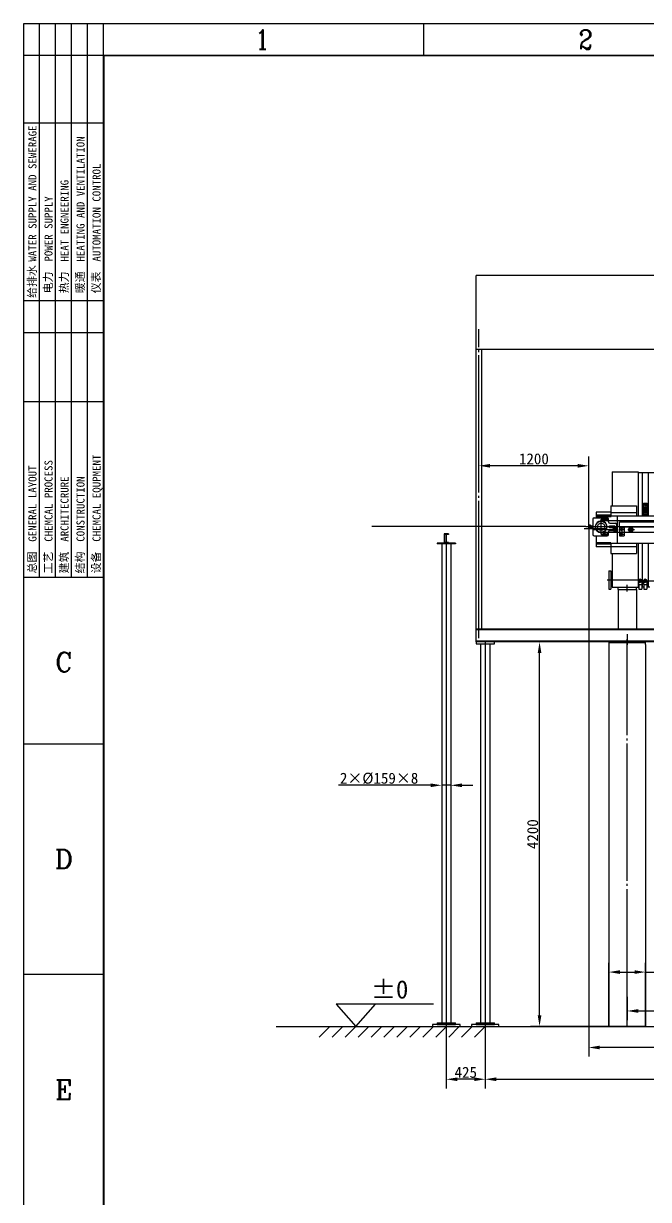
# Model space of a CAD drawing. Header units: millimetres. Extents: x 36943 to 66361, y 17600 to 38376.
# Drawn here: x 36943 to 43771, y 25527 to 38376 of the extents above; entities that cross this region are included whole.
import ezdxf
from ezdxf.enums import TextEntityAlignment as Align

# ---------------------------------------------------------------- set-up
doc = ezdxf.new("R2010")
doc.units = ezdxf.units.MM
doc.header["$PDMODE"] = 34
for name, pattern in [('ACAD_ISO02W100', [15, 12, -3]), ('JIS_08_11', [12.8, 11, -0.6, 0.6, -0.6]), ('JIS_08_50', [53, 50, -1.125, 0.75, -1.125])]:
    doc.linetypes.add(name, pattern=pattern)
for name, color, linetype, lineweight in [('01粗实线', 7, 'Continuous', 30), ('02细实线', 5, 'Continuous', 25), ('03虚线', 3, 'ACAD_ISO02W100', 25), ('04细点划线', 1, 'JIS_08_11', 25)]:
    doc.layers.add(name, color=color, linetype=linetype, lineweight=lineweight)
doc.layers.add('09标注线', color=5, linetype='Continuous')
doc.layers.add('C', color=130, linetype='Continuous')
doc.styles.add('C', font='complex.shx', dxfattribs={"width": 0.85})
doc.styles.add('HT', font='SimSun.ttf')
doc.styles.get("Standard").update_dxf_attribs({"font": 'SimSun.ttf'})
doc.dimstyles.new('ISO-25-50', dxfattribs={"dimtxt": 120, "dimasz": 120, "dimexe": 100, "dimexo": 0, "dimgap": 15, "dimtad": 1, "dimdec": 0, "dimdsep": 46, "dimtxsty": 'Standard', "dimcen": 10, "dimadec": 0, "dimazin": 0, "dimtfac": 1, "dimtdec": 0, "dimtmove": 0, "dimatfit": 3, "dimldrblk": 'CLOSEDBLANK', "dimfxl": 0, "dimarcsym": 0})

# ---------------------------------------------------------------- blocks, each defined once
blk = doc.blocks.new('*D17')
at = {"layer": '09标注线', "color": 0, "lineweight": -2}
for p, q in [((43119, 32863), (43119, 27088)), ((51584, 32674), (51584, 27088)), ((51464, 27188), (43239, 27188))]:
    blk.add_line(p, q, dxfattribs=at)
at = {"layer": '09标注线', "color": 0}
for points in [[(43239, 27208), (43239, 27168), (43119, 27188)], [(51464, 27208), (51464, 27168), (51584, 27188)]]:
    blk.add_solid(points, dxfattribs=at)
at = {"layer": 'Defpoints', "color": 0}
for p in [(43119, 32863), (51584, 32674), (43119, 27188)]:
    blk.add_point(p, dxfattribs=at)
at = {"layer": '09标注线', "color": 0, "insert": (47351, 27263), "char_height": 120, "attachment_point": 5}
blk.add_mtext('8270', dxfattribs=at)
blk = doc.blocks.new('_ClosedBlank')
at = {"color": 0, "linetype": 'ByBlock', "lineweight": -2}
for p, q in [((-1, 0.17), (0, 0)), ((-1, 0.17), (-1, -0.17)), ((0, 0), (-1, -0.17))]:
    blk.add_line(p, q, dxfattribs=at)
blk = doc.blocks.new('*D10')
at = {"layer": '09标注线', "color": 0, "lineweight": -2}
for p, q in [((43539, 27743), (43539, 27487)), ((50890, 27743), (50890, 27487)), ((43659, 27587), (50770, 27587))]:
    blk.add_line(p, q, dxfattribs=at)
at = {"layer": '09标注线', "color": 0}
for points in [[(43659, 27607), (43659, 27567), (43539, 27587)], [(50770, 27607), (50770, 27567), (50890, 27587)]]:
    blk.add_solid(points, dxfattribs=at)
at = {"layer": 'Defpoints', "color": 0}
for p in [(43539, 27743), (50890, 27743), (50890, 27587)]:
    blk.add_point(p, dxfattribs=at)
at = {"layer": '09标注线', "color": 0, "insert": (47214, 27662), "char_height": 120, "attachment_point": 5}
blk.add_mtext('7360', dxfattribs=at)
blk = doc.blocks.new('*D18')
at = {"layer": '09标注线', "color": 0, "lineweight": -2}
for p, q in [((43339, 27419), (43339, 28112)), ((43459, 28012), (43619, 28012)), ((43739, 27419), (43739, 28112)), ((43739, 28012), (44364, 28012))]:
    blk.add_line(p, q, dxfattribs=at)
at = {"layer": '09标注线', "color": 0}
for points in [[(43459, 28032), (43459, 27992), (43339, 28012)], [(43619, 28032), (43619, 27992), (43739, 28012)]]:
    blk.add_solid(points, dxfattribs=at)
at = {"layer": 'Defpoints', "color": 0}
for p in [(43739, 28012), (43339, 27419), (43739, 27419)]:
    blk.add_point(p, dxfattribs=at)
at = {"layer": '09标注线', "color": 0, "insert": (44228, 28087), "char_height": 120, "attachment_point": 5}
blk.add_mtext('400', dxfattribs=at)
blk = doc.blocks.new('*D19')
at = {"layer": '09标注线', "color": 0, "lineweight": -2}
for p, q in [((41919, 33348), (41919, 33644)), ((42999, 33544), (42039, 33544)), ((43119, 32896), (43119, 33644))]:
    blk.add_line(p, q, dxfattribs=at)
at = {"layer": '09标注线', "color": 0}
for points in [[(42039, 33564), (42039, 33524), (41919, 33544)], [(42999, 33564), (42999, 33524), (43119, 33544)]]:
    blk.add_solid(points, dxfattribs=at)
at = {"layer": 'Defpoints', "color": 0}
for p in [(41919, 33544), (41919, 33348), (43119, 32896)]:
    blk.add_point(p, dxfattribs=at)
at = {"layer": '09标注线', "color": 0, "insert": (42519, 33619), "char_height": 120, "attachment_point": 5}
blk.add_mtext('1200', dxfattribs=at)
blk = doc.blocks.new('*D37')
at = {"layer": '09标注线', "color": 0, "lineweight": -2}
for p, q in [((43739, 31619), (42481, 31619)), ((42581, 27539), (42581, 31499)), ((43739, 27419), (42481, 27419))]:
    blk.add_line(p, q, dxfattribs=at)
at = {"layer": '09标注线', "color": 0}
for points in [[(42561, 31499), (42601, 31499), (42581, 31619)], [(42561, 27539), (42601, 27539), (42581, 27419)]]:
    blk.add_solid(points, dxfattribs=at)
at = {"layer": 'Defpoints', "color": 0}
for p in [(42581, 31619), (43739, 31619), (43739, 27419)]:
    blk.add_point(p, dxfattribs=at)
at = {"layer": '09标注线', "color": 0, "insert": (42506, 29519), "char_height": 120, "attachment_point": 5, "rotation": 90}
blk.add_mtext('4200', dxfattribs=at)
blk = doc.blocks.new('*D38')
at = {"layer": '09标注线', "color": 0, "lineweight": -2}
for p, q in [((41512, 30075), (41512, 29953)), ((41612, 30075), (41612, 29953)), ((41392, 30053), (40385, 30053)), ((41612, 30053), (41512, 30053)), ((41732, 30053), (41852, 30053))]:
    blk.add_line(p, q, dxfattribs=at)
at = {"layer": '09标注线', "color": 0}
for points in [[(41392, 30073), (41392, 30033), (41512, 30053)], [(41732, 30073), (41732, 30033), (41612, 30053)]]:
    blk.add_solid(points, dxfattribs=at)
at = {"layer": 'Defpoints', "color": 0}
for p in [(41512, 30075), (41612, 30075), (41612, 30053)]:
    blk.add_point(p, dxfattribs=at)
at = {"layer": '09标注线', "color": 0, "insert": (40828, 30128), "char_height": 120, "attachment_point": 5}
blk.add_mtext('2×%%c159×8', dxfattribs=at)
blk = doc.blocks.new('*D39')
at = {"layer": '09标注线', "color": 0, "lineweight": -2}
for p, q in [((41562, 27238), (41562, 26741)), ((41987, 27238), (41987, 26741)), ((41867, 26841), (41682, 26841))]:
    blk.add_line(p, q, dxfattribs=at)
at = {"layer": '09标注线', "color": 0}
for points in [[(41682, 26861), (41682, 26821), (41562, 26841)], [(41867, 26861), (41867, 26821), (41987, 26841)]]:
    blk.add_solid(points, dxfattribs=at)
at = {"layer": 'Defpoints', "color": 0}
for p in [(41562, 27238), (41987, 27238), (41562, 26841)]:
    blk.add_point(p, dxfattribs=at)
at = {"layer": '09标注线', "color": 0, "insert": (41775, 26916), "char_height": 120, "attachment_point": 5}
blk.add_mtext('425', dxfattribs=at)
blk = doc.blocks.new('*D40')
at = {"layer": '09标注线', "color": 0, "lineweight": -2}
for p, q in [((53666, 27439), (53666, 26741)), ((41987, 27238), (41987, 26741)), ((42107, 26841), (53546, 26841))]:
    blk.add_line(p, q, dxfattribs=at)
at = {"layer": '09标注线', "color": 0}
for points in [[(42107, 26861), (42107, 26821), (41987, 26841)], [(53546, 26861), (53546, 26821), (53666, 26841)]]:
    blk.add_solid(points, dxfattribs=at)
at = {"layer": 'Defpoints', "color": 0}
for p in [(53666, 27439), (41987, 27238), (53666, 26841)]:
    blk.add_point(p, dxfattribs=at)
at = {"layer": '09标注线', "color": 0, "insert": (47827, 26916), "char_height": 120, "attachment_point": 5}
blk.add_mtext('11680', dxfattribs=at)

msp = doc.modelspace()

# ---------------------------------------------------------------- linework, layer by layer
for p, q in [((43248.2, 32951.9), (43326.1, 32951.9)), ((43288.8, 32940.5), (43288.8, 32962.4)), ((43288.8, 32788.6), (43288.8, 32812.3)), ((40357.2, 27662.2), (40573.1, 27419.2)), ((41420.6, 27662.2), (40357.2, 27662.2)), ((40573.1, 27419.2), (40789, 27662.2)), ((40290.2, 27419.2), (40173.8, 27302.7)), ((40431.6, 27419.2), (40315.2, 27302.7)), ((40573.1, 27419.2), (40456.6, 27302.7)), ((40714.5, 27419.2), (40598, 27302.7)), ((40855.9, 27419.2), (40739.4, 27302.7)), ((40997.3, 27419.2), (40880.9, 27302.7)), ((41138.7, 27419.2), (41022.3, 27302.7)), ((41280.2, 27419.2), (41163.7, 27302.7)), ((41421.6, 27419.2), (41305.1, 27302.7)), ((41563, 27419.2), (41446.6, 27302.7)), ((41704.4, 27419.2), (41588, 27302.7)), ((41845.8, 27419.2), (41729.4, 27302.7)), ((41987.3, 27419.2), (41870.8, 27302.7))]:
    msp.add_line(p, q)
at = {"layer": '01粗实线'}
for p, q in [((43374.8, 33476.9), (43658.8, 33476.9)), ((43374.8, 33476.9), (43374.8, 33106.9)), ((43658.8, 33476.9), (43658.8, 32996.9)), ((43658.8, 33471.9), (49728.8, 33471.9)), ((43703.8, 33471.9), (43703.8, 32996.9)), ((43768.8, 33471.9), (43768.8, 32996.9)), ((43198.8, 33036.9), (43198.8, 32974.4)), ((43358.8, 33036.9), (43198.8, 33036.9)), ((43358.8, 33106.9), (43358.8, 32996.9)), ((43358.8, 33106.9), (43638.8, 33106.9)), ((43358.8, 33031.9), (43638.8, 33031.9)), ((43638.8, 33106.9), (43638.8, 32996.9)), ((43708.3, 33031.9), (43764.3, 33031.9)), ((43708.3, 33031.9), (43708.3, 33016.9)), ((43716.3, 33134.9), (43756.3, 33134.9)), ((43716.3, 32996.9), (43716.3, 33134.9)), ((43726.3, 33094.9), (43746.3, 33094.9)), ((43726.3, 33031.9), (43726.3, 33094.9)), ((43746.3, 33031.9), (43746.3, 33094.9)), ((43756.3, 32996.9), (43756.3, 33134.9)), ((43764.3, 33031.9), (43764.3, 33016.9)), ((43118.8, 32890.9), (43123.8, 32895.9)), ((43136.8, 32895.9), (43123.8, 32895.9)), ((43136.8, 32895.9), (43136.8, 32857.9)), ((43163.8, 32959.4), (43163.8, 32794.4)), ((43178.8, 32974.4), (43318.8, 32974.4)), ((43198.8, 32996.9), (43638.8, 32996.9)), ((43318.8, 32958.9), (43258.8, 32958.9)), ((43258.8, 32944.9), (43318.8, 32944.9)), ((43333.8, 32931.9), (43333.8, 32959.4)), ((43348.8, 32916.9), (43408.8, 32916.9)), ((43423.8, 32851.9), (43423.8, 32901.9)), ((43453.8, 32876.9), (43453.8, 32932.9)), ((43453.8, 32932.9), (50178.6, 32932.9)), ((43638.8, 32996.9), (50440.5, 32996.9)), ((43708.3, 33016.9), (43764.3, 33016.9)), ((43726.3, 32996.9), (43726.3, 33016.9)), ((43746.3, 32996.9), (43746.3, 33016.9)), ((43118.8, 32862.9), (43118.8, 32890.9)), ((43118.8, 32862.9), (43123.8, 32857.9)), ((43136.8, 32857.9), (43123.8, 32857.9)), ((43163.8, 32885.9), (43136.8, 32885.9)), ((43163.8, 32867.9), (43136.8, 32867.9)), ((43178.8, 32779.4), (43318.8, 32779.4)), ((43198.8, 32779.4), (43198.8, 32656.9)), ((43318.8, 32808.9), (43258.8, 32808.9)), ((43258.8, 32794.9), (43318.8, 32794.9)), ((43333.8, 32794.4), (43333.8, 32821.9)), ((43403.8, 32883.9), (43343.8, 32883.9)), ((43343.8, 32869.9), (43403.8, 32869.9)), ((43348.8, 32836.9), (43408.8, 32836.9)), ((43453.8, 32876.9), (43453.8, 32776.9)), ((43453.8, 32876.9), (43503.8, 32876.9)), ((43453.8, 32876.9), (50573.8, 32876.9)), ((43453.8, 32866.9), (43503.8, 32866.9)), ((43453.8, 32776.9), (43503.8, 32776.9)), ((43503.8, 32876.9), (43503.8, 32776.9)), ((43358.8, 32656.9), (43198.8, 32656.9)), ((43358.8, 32696.9), (43358.8, 32586.9)), ((43358.8, 32696.9), (51188.8, 32696.9)), ((43358.8, 32661.9), (43638.8, 32661.9)), ((43638.8, 32696.9), (43638.8, 32586.9)), ((43658.8, 32696.9), (43658.8, 32216.9)), ((43703.8, 32696.9), (43703.8, 32221.9)), ((43768.8, 32696.9), (43768.8, 32221.9)), ((43358.8, 32586.9), (43638.8, 32586.9)), ((43374.8, 32586.9), (43374.8, 32216.9)), ((43338.8, 32396.9), (43338.8, 32196.9)), ((43338.8, 32396.9), (43358.8, 32396.9)), ((43358.8, 32396.9), (43358.8, 32196.9)), ((43358.8, 32350.9), (43374.8, 32350.9)), ((43663.3, 32286.9), (43663.3, 32246.9)), ((43699.3, 32286.9), (43699.3, 32246.9)), ((43718.3, 32286.9), (43718.3, 32246.9)), ((43754.3, 32286.9), (43754.3, 32246.9)), ((43338.8, 32196.9), (43358.8, 32196.9)), ((43358.8, 32242.9), (43374.8, 32242.9)), ((43374.8, 32216.9), (43658.8, 32216.9)), ((43438.8, 32191.9), (43438.8, 32216.9)), ((43438.8, 32191.9), (43638.8, 32191.9)), ((43438.8, 32191.9), (43438.8, 31759.2)), ((43638.8, 32191.9), (43638.8, 32216.9)), ((43638.8, 32191.9), (43638.8, 31759.2)), ((43658.8, 32221.9), (43665.3, 32221.9)), ((43663.3, 32246.9), (43699.3, 32246.9)), ((43665.3, 32246.9), (43665.3, 32196.9)), ((43665.3, 32196.9), (43697.3, 32196.9)), ((43697.3, 32246.9), (43697.3, 32196.9)), ((43697.3, 32221.9), (43720.3, 32221.9)), ((43718.3, 32246.9), (43754.3, 32246.9)), ((43720.3, 32246.9), (43720.3, 32196.9)), ((43720.3, 32196.9), (43752.3, 32196.9)), ((43752.3, 32246.9), (43752.3, 32196.9)), ((43752.3, 32221.9), (43785.3, 32221.9)), ((43338.8, 31589.7), (43338.8, 27419.2)), ((43738.8, 31589.7), (43738.8, 27419.2))]:
    msp.add_line(p, q, dxfattribs=at)
for points in [[(43736.3, 33123.4), (43730.6, 33120.2), (43730.6, 33113.7), (43736.3, 33110.4), (43741.9, 33113.7), (43741.9, 33120.2)], [(43478.8, 32856.9), (43470.1, 32851.9), (43470.1, 32841.9), (43478.8, 32836.9), (43487.4, 32841.9), (43487.4, 32851.9)], [(43478.8, 32806.9), (43470.1, 32801.9), (43470.1, 32791.9), (43478.8, 32786.9), (43487.4, 32791.9), (43487.4, 32801.9)], [(43578.8, 32828.5), (43594.7, 32837.7), (43594.7, 32856.1), (43578.8, 32865.4), (43562.8, 32856.1), (43562.8, 32837.7)]]:
    msp.add_lwpolyline(points, close=True, dxfattribs=at)
for centre, radius in [((43736.3, 33116.9), 9), ((43736.3, 33116.9), 7.97), ((43736.3, 33116.9), 5.63), ((43253.6, 32876.9), 40), ((43288.8, 32951.9), 6), ((43288.8, 32801.9), 6), ((43375.8, 32876.9), 6), ((43478.8, 32846.9), 8.66), ((43478.8, 32796.9), 8.66), ((43578.8, 32846.9), 24), ((43578.8, 32846.9), 21.7), ((43578.8, 32846.9), 16)]:
    msp.add_circle(centre, radius, dxfattribs=at)
for centre, radius, start, end in [((43178.8, 32959.4), 15, 90, 180), ((43253.8, 32876.9), 64, 180, 178.4721), ((43258.8, 32951.9), 7, 90, 270), ((43318.8, 32959.4), 15, 0, 90), ((43318.8, 32951.9), 7, 270, 90), ((43348.8, 32931.9), 15, 180, 270), ((43408.8, 32901.9), 15, 0, 90), ((43178.8, 32794.4), 15, 180, 270), ((43258.8, 32801.9), 7, 89.95966, 270), ((43318.8, 32801.9), 7, 270, 90), ((43318.8, 32794.4), 15, 270, 0), ((43348.8, 32821.9), 15, 90, 180), ((43343.8, 32876.9), 7, 90, 270), ((43403.8, 32876.9), 7, 270, 90), ((43408.8, 32851.9), 15, 270, 0), ((43681.3, 32286.9), 18, 0, 180), ((43736.3, 32286.9), 18, 0, 180)]:
    msp.add_arc(centre, radius, start, end, dxfattribs=at)
at = {"layer": '02细实线'}
for p, q in [((43123.8, 32857.9), (43123.8, 32895.9)), ((43203.5, 33011.1), (43203.5, 32982.7)), ((43207.9, 33011.1), (43207.9, 32982.7)), ((43212.3, 33011.1), (43212.3, 32982.7)), ((43216.7, 33011.1), (43216.7, 32982.7)), ((43221.1, 33011.1), (43221.1, 32982.7)), ((43225.5, 33011.1), (43225.5, 32982.7)), ((43229.9, 33011.1), (43229.9, 32982.7)), ((43234.3, 33011.1), (43234.3, 32982.7)), ((43238.7, 33011.1), (43238.7, 32982.7)), ((43243.1, 33011.1), (43243.1, 32982.7)), ((43247.5, 33011.1), (43247.5, 32982.7)), ((43251.9, 33011.1), (43251.9, 32982.7)), ((43256.3, 33011.1), (43256.3, 32982.7)), ((43260.7, 33011.1), (43260.7, 32982.7)), ((43265.1, 33011.1), (43265.1, 32982.7)), ((43269.5, 33011.1), (43269.5, 32982.7)), ((43274, 33011.1), (43274, 32982.7)), ((43278.4, 33011.1), (43278.4, 32982.7)), ((43282.8, 33011.1), (43282.8, 32982.7)), ((43287.2, 33011.1), (43287.2, 32982.7)), ((43291.6, 33011.1), (43291.6, 32982.7)), ((43296, 33011.1), (43296, 32982.7)), ((43300.4, 33011.1), (43300.4, 32982.7)), ((43304.8, 33011.1), (43304.8, 32982.7)), ((43309.2, 33011.1), (43309.2, 32982.7)), ((43313.6, 33011.1), (43313.6, 32982.7)), ((43318, 33011.1), (43318, 32982.7)), ((43322.4, 33011.1), (43322.4, 32982.7)), ((43326.8, 33011.1), (43326.8, 32982.7)), ((43331.2, 33011.1), (43331.2, 32982.7)), ((43335.6, 33011.1), (43335.6, 32982.7)), ((43340, 33011.1), (43340, 32982.7)), ((43344.4, 33011.1), (43344.4, 32982.7)), ((43348.8, 33011.1), (43348.8, 32982.7)), ((43353.2, 33011.1), (43353.2, 32982.7)), ((43357.6, 33011.1), (43357.6, 32982.7)), ((43136.8, 32890.9), (43118.8, 32890.9)), ((43136.8, 32862.9), (43118.8, 32862.9)), ((43163.8, 32883.9), (43136.8, 32883.9)), ((43163.8, 32869.9), (43136.8, 32869.9)), ((43203.5, 32682.7), (43203.5, 32711.1)), ((43207.9, 32682.7), (43207.9, 32711.1)), ((43212.3, 32682.7), (43212.3, 32711.1)), ((43216.7, 32682.7), (43216.7, 32711.1)), ((43221.1, 32682.7), (43221.1, 32711.1)), ((43225.5, 32682.7), (43225.5, 32711.1)), ((43229.9, 32682.7), (43229.9, 32711.1)), ((43234.3, 32682.7), (43234.3, 32711.1)), ((43238.7, 32682.7), (43238.7, 32711.1)), ((43243.1, 32682.7), (43243.1, 32711.1)), ((43247.5, 32682.7), (43247.5, 32711.1)), ((43251.9, 32682.7), (43251.9, 32711.1)), ((43256.3, 32682.7), (43256.3, 32711.1)), ((43260.7, 32682.7), (43260.7, 32711.1)), ((43265.1, 32682.7), (43265.1, 32711.1)), ((43269.5, 32682.7), (43269.5, 32711.1)), ((43274, 32682.7), (43274, 32711.1)), ((43278.4, 32682.7), (43278.4, 32711.1)), ((43282.8, 32682.7), (43282.8, 32711.1)), ((43287.2, 32682.7), (43287.2, 32711.1)), ((43291.6, 32682.7), (43291.6, 32711.1)), ((43296, 32682.7), (43296, 32711.1)), ((43300.4, 32682.7), (43300.4, 32711.1)), ((43304.8, 32682.7), (43304.8, 32711.1)), ((43309.2, 32682.7), (43309.2, 32711.1)), ((43313.6, 32682.7), (43313.6, 32711.1)), ((43318, 32682.7), (43318, 32711.1)), ((43322.4, 32682.7), (43322.4, 32711.1)), ((43326.8, 32682.7), (43326.8, 32711.1)), ((43331.2, 32682.7), (43331.2, 32711.1)), ((43335.6, 32682.7), (43335.6, 32711.1)), ((43340, 32682.7), (43340, 32711.1)), ((43344.4, 32682.7), (43344.4, 32711.1)), ((43348.8, 32682.7), (43348.8, 32711.1)), ((43353.2, 32682.7), (43353.2, 32711.1)), ((43357.6, 32682.7), (43357.6, 32711.1))]:
    msp.add_line(p, q, dxfattribs=at)
at = {"layer": '03虚线'}
for p, q in [((43253.8, 32809.8), (43253.8, 32942.9)), ((50203.1, 32940.9), (43253.8, 32942.9)), ((43087.4, 32879.9), (50183.9, 32879.9)), ((50888.8, 32813), (43253.8, 32816))]:
    msp.add_line(p, q, dxfattribs=at)
msp.add_lwpolyline([(43408.8, 32828.5), (43424.7, 32837.7), (43424.7, 32856.1), (43408.8, 32865.4), (43392.8, 32856.1), (43392.8, 32837.7)], close=True, dxfattribs=at)
for centre, radius in [((43253.8, 32876.9), 60.9), ((43408.8, 32846.9), 24), ((43408.8, 32846.9), 21.7), ((43408.8, 32846.9), 16), ((43478.8, 32846.9), 4.25), ((43478.8, 32796.9), 4.25), ((43681.3, 32286.9), 16), ((43736.3, 32286.9), 16)]:
    msp.add_circle(centre, radius, dxfattribs=at)
for centre in [(43478.8, 32846.9), (43478.8, 32796.9)]:
    msp.add_arc(centre, 5, 90, 0, dxfattribs=at)
at = {"layer": '04细点划线'}
for p, q in [((43716.3, 33116.9), (43756.3, 33116.9)), ((43736.3, 32996.9), (43736.3, 33134.9)), ((43433.8, 32696.9), (43433.8, 32996.9)), ((43300.6, 32856.9), (43067.8, 32856.9)), ((43173.7, 32846.9), (43440.5, 32846.9)), ((43341.5, 32876.9), (43300.6, 32876.9)), ((43408.8, 32814), (43408.8, 32881.8)), ((43453.8, 32846.9), (43503.8, 32846.9)), ((43453.8, 32796.9), (43503.8, 32796.9)), ((43478.8, 32881.6), (43478.8, 32771.6)), ((43544.2, 32846.9), (43616.9, 32846.9)), ((43578.8, 32814), (43578.8, 32881.8)), ((43318.5, 32296.9), (43661.4, 32296.9)), ((43658.8, 32286.9), (43703.8, 32286.9)), ((43681.3, 32265), (43681.3, 32308.5)), ((43703.8, 32286.9), (43768.8, 32286.9)), ((43736.3, 32265), (43736.3, 32308.5)), ((43768.8, 32286.9), (43833.8, 32286.9)), ((43538.8, 32169), (43538.8, 32244.5)), ((43538.8, 31705.2), (43538.8, 31586.9))]:
    msp.add_line(p, q, dxfattribs=at)
at = {"layer": '09标注线', "color": 0, "lineweight": 30}
for p, q in [((41887.3, 31619.2), (41887.3, 35622.9)), ((53765.8, 35622.9), (41887.3, 35622.9)), ((41887.3, 34819.2), (53765.8, 34819.2)), ((41950.3, 31759.2), (41950.3, 34819.2)), ((41538, 32799.9), (41538, 32699.9)), ((41586, 32799.9), (41538, 32799.9)), ((41543.3, 32794.6), (41543.3, 32705.2)), ((41586, 32794.6), (41543.3, 32794.6)), ((41586, 32799.9), (41586, 32794.6)), ((41462, 32699.9), (41462, 32689.9)), ((41662, 32699.9), (41462, 32699.9)), ((41662, 32689.9), (41462, 32689.9)), ((41512, 32689.9), (41512, 27459.2)), ((41586, 32705.2), (41543.3, 32705.2)), ((41586, 32705.2), (41586, 32699.9)), ((41612, 32689.9), (41612, 27459.2)), ((41662, 32699.9), (41662, 32689.9)), ((53765.8, 31759.2), (41887.3, 31759.2)), ((53765.8, 31751.2), (41887.3, 31751.2)), ((50825.7, 31627.2), (41887.3, 31627.2)), ((50825.7, 31619.2), (41887.3, 31619.2)), ((41887.3, 31619.2), (41887.3, 31599.2)), ((42087.3, 31599.2), (42087.3, 31619.2)), ((43338.8, 31619.2), (43338.8, 31589.7)), ((43738.8, 31609.2), (43338.8, 31609.2)), ((43697.8, 31619.2), (43397.8, 31619.2)), ((43438.8, 31627), (53765.8, 31626.9)), ((43738.8, 31589.7), (43738.8, 31619.2)), ((41887.3, 31599.2), (42087.3, 31599.2)), ((41937.3, 31599.2), (41937.3, 27459.2)), ((42037.3, 31599.2), (42037.3, 27459.2)), ((39703.1, 27419.2), (64872.3, 27419.2)), ((41712, 27439.2), (41412, 27439.2)), ((41412, 27439.2), (41412, 27419.2)), ((41462, 27459.2), (41462, 27439.2)), ((41462, 27459.2), (41662, 27459.2)), ((41462, 27439.2), (41662, 27439.2)), ((41612, 27419.2), (41712, 27419.2)), ((41662, 27439.2), (41662, 27459.2)), ((41712, 27419.2), (41712, 27439.2)), ((42137.3, 27439.2), (41837.3, 27439.2)), ((41837.3, 27439.2), (41837.3, 27419.2)), ((41837.3, 27419.2), (42137.3, 27419.2)), ((41887.3, 27459.2), (41887.3, 27439.2)), ((41887.3, 27459.2), (42087.3, 27459.2)), ((41887.3, 27439.2), (42087.3, 27439.2)), ((42037.3, 27419.2), (42137.3, 27419.2)), ((42087.3, 27439.2), (42087.3, 27459.2)), ((42137.3, 27419.2), (42137.3, 27439.2))]:
    msp.add_line(p, q, dxfattribs=at)
at = {"layer": '09标注线', "color": 1, "linetype": 'JIS_08_50', "ltscale": 30}
for p, q in [((41918.8, 31661), (41918.8, 35035.3)), ((43538.8, 27419.2), (43538.8, 31648.4))]:
    msp.add_line(p, q, dxfattribs=at)
at = {"layer": '09标注线', "color": 1}
for p, q in [((43087.4, 32879.9), (40747.1, 32879.9)), ((41562, 32799.9), (41562, 27238.1)), ((41987.3, 31626.9), (41987.3, 27238.1))]:
    msp.add_line(p, q, dxfattribs=at)
at = {"layer": 'C', "color": 54}
for p, q in [((37117.7, 32324), (37117.7, 38375.1)), ((37292.6, 32324), (37292.6, 38375.1)), ((37467.5, 32324), (37467.5, 38375.1)), ((37642.4, 32324), (37642.4, 38375.1)), ((37817.2, 38025.3), (37817.2, 38375.1)), ((41317.5, 38026.7), (41317.5, 38376.4)), ((37817.2, 38025.3), (36942.8, 38025.3)), ((36942.8, 37290.8), (37817.2, 37290.8)), ((36942.8, 35349.5), (37817.2, 35349.5)), ((36942.8, 34999.8), (37817.2, 34999.8)), ((36942.8, 34247.8), (37817.2, 34247.8)), ((36945.3, 32325.3), (37819.8, 32325.3)), ((36945.3, 30506.5), (37819.8, 30506.5)), ((36945.3, 27988.2), (37819.8, 27988.2))]:
    msp.add_line(p, q, dxfattribs=at)
msp.add_lwpolyline([(36945.3, 17599.9), (36945.3, 38376.4), (66361.3, 38376.4), (66361.3, 17599.9)], close=True, dxfattribs=at)
at = {"layer": 'C', "color": 54, "const_width": 21}
msp.add_lwpolyline([(37819.8, 17949.7), (37819.8, 38026.7), (66011.5, 38026.7), (66011.5, 17949.7)], close=True, dxfattribs=at)

# ---------------------------------------------------------------- texts
at = {"lineweight": -3, "insert": (40739.5, 27923.1), "char_height": 200, "attachment_point": 1}
msp.add_mtext('%%P0', dxfattribs=at)
at = {"layer": 'C', "color": 54, "style": 'C', "width": 0.85}
for s, p in [('1', (39551.1, 38201.6)), ('2', (43083.8, 38201.6))]:
    msp.add_text(s, height=209.9, dxfattribs=at).set_placement(p, align=Align.MIDDLE)
at = {"layer": 'C', "color": 54, "style": 'HT'}
for s, p in [('WATER SUPPLY AND SEWERAGE', (37084.6, 35775.2)), ('HEATING AND VENTILATION', (37609.3, 35775.2)), ('AUTOMATION CONTROL', (37784.2, 35775.2)), ('HEAT ENGNEERING', (37434.4, 35775.2)), ('POWER SUPPLY', (37259.5, 35775.2)), ('GENERAL LAYOUT', (37084.6, 32714.3)), ('CHEMCAL PROCESS', (37259.5, 32714.3)), ('CHEMCAL EQUPMENT', (37784.2, 32714.3)), ('ARCHITECRURE', (37434.4, 32714.3)), ('CONSTRUCTION', (37609.3, 32714.3))]:
    msp.add_text(s, height=87.443, rotation=90, dxfattribs=at).set_placement(p)
for s, p in [('给排水', (37033.8, 35557.2)), ('电力', (37208.7, 35548.2)), ('热力', (37383.6, 35548.2)), ('暖通', (37558.5, 35548.2)), ('仪表', (37733.4, 35548.2)), ('总图', (37033.8, 32487.4)), ('工艺', (37208.7, 32487.4)), ('建筑', (37383.6, 32487.4)), ('结构', (37558.5, 32487.4)), ('设备', (37733.4, 32487.4))]:
    msp.add_text(s, height=87.44, rotation=90, dxfattribs=at).set_placement(p, align=Align.MIDDLE)
at = {"layer": 'C', "color": 54, "style": 'C'}
for s, p in [('C', (37382.5, 31397.9)), ('D', (37382.5, 29247.3)), ('E', (37382.5, 26729))]:
    msp.add_text(s, height=209.9, dxfattribs=at).set_placement(p, align=Align.MIDDLE)

# ---------------------------------------------------------------- dimensions: what is measured, and where the dimension line sits
at = {"layer": '09标注线'}
for base, p1, p2, picture, middle in [((41918.8, 33543.7), (43118.8, 32895.9), (41918.8, 33348.1), '*D19', (42518.8, 33618.7)), ((41562, 26840.9), (41987.3, 27238.1), (41562, 27238.1), '*D39', (41774.6, 26915.9))]:
    dim = msp.add_linear_dim(base=base, p1=p1, p2=p2, dimstyle='ISO-25-50', dxfattribs=at)
    dim.commit()
    dim.dimension.update_dxf_attribs({"geometry": picture, "text_midpoint": middle})
for base, p1, p2, text, picture, middle in [((43118.8, 27188.3), (51583.8, 32674.4), (43118.8, 32862.9), '8270', '*D17', (47351.3, 27188.3)), ((41612, 30053.2), (41512, 30074.5), (41612, 30074.5), '2×%%c159×8', '*D38', (40828.3, 30053.2))]:
    dim = msp.add_linear_dim(base=base, p1=p1, p2=p2, text=text, dimstyle='ISO-25-50', dxfattribs=at)
    dim.commit()
    dim.dimension.update_dxf_attribs({"geometry": picture, "text_midpoint": middle, "dimtype": 128})
dim = msp.add_linear_dim(base=(42581, 31619.2), p1=(43738.8, 27419.2), p2=(43738.8, 31619.2), angle=90, dimstyle='ISO-25-50', dxfattribs=at)
dim.commit()
dim.dimension.update_dxf_attribs({"geometry": '*D37', "text_midpoint": (42581, 29519.2), "dimtype": 128})
dim = msp.add_linear_dim(base=(43738.8, 28012.2), p1=(43338.8, 27419.2), p2=(43738.8, 27419.2), dimstyle='ISO-25-50', dxfattribs=at)
dim.commit()
dim.dimension.update_dxf_attribs({"geometry": '*D18', "text_midpoint": (44228.3, 28012.2), "dimtype": 128})
for base, p1, p2, text, picture, middle in [((50889.7, 27587.3), (43538.8, 27743.3), (50889.7, 27743.3), '7360', '*D10', (47214.3, 27662.3)), ((53665.8, 26840.9), (41987.3, 27238.1), (53665.8, 27439.2), '11680', '*D40', (47826.5, 26915.9))]:
    dim = msp.add_linear_dim(base=base, p1=p1, p2=p2, text=text, dimstyle='ISO-25-50', dxfattribs=at)
    dim.commit()
    dim.dimension.update_dxf_attribs({"geometry": picture, "text_midpoint": middle})

doc.saveas('drawing.dxf')
